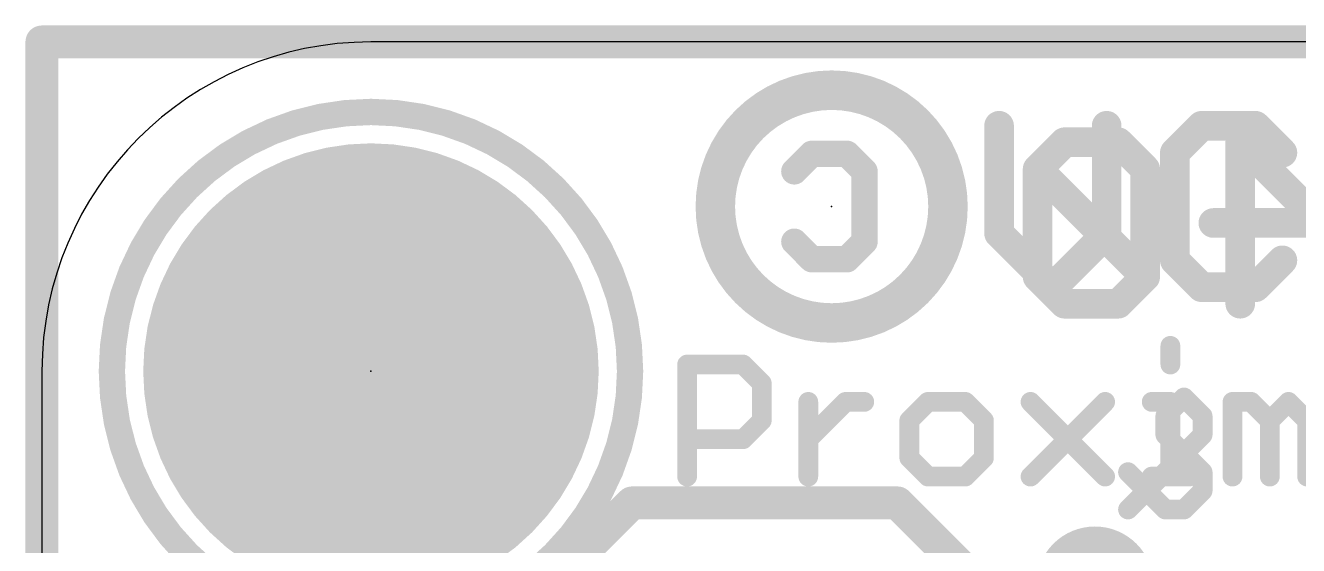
# Model space of a CAD drawing. Extents: x -0.1 to 25.5, y -0.1 to 17.9.
# Drawn here: x -0.13 to 9.7, y 13.9 to 17.91 of the extents above; entities that cross this region are included whole.
import ezdxf

# ---------------------------------------------------------------- set-up
doc = ezdxf.new("R2010")
doc.units = 0
for name, color, linetype in [('1', 12, 'CONTINUOUS'), ('16', 5, 'CONTINUOUS'), ('17', 110, 'CONTINUOUS'), ('18', 110, 'CONTINUOUS'), ('20', 53, 'CONTINUOUS'), ('21', 40, 'CONTINUOUS'), ('22', 6, 'CONTINUOUS'), ('23', 40, 'CONTINUOUS'), ('24', 6, 'CONTINUOUS')]:
    doc.layers.add(name, color=color, linetype=linetype)

# ---------------------------------------------------------------- blocks, each defined once
blk = doc.blocks.new('ROUNDP')
at = {"const_width": 0.5}
blk.add_lwpolyline([(0, -0.25, 1), (0, 0.25, 1), (0, -0.25)], format="xyb", dxfattribs=at)
blk = doc.blocks.new('ROUNDV')
at = {"const_width": 0.5}
blk.add_lwpolyline([(0, -0.25, 1), (0, 0.25, 1), (0, -0.25)], format="xyb", dxfattribs=at)

msp = doc.modelspace()

# ---------------------------------------------------------------- linework, layer by layer
at = {"layer": '1', "const_width": 0.254}
for points in [[(0, 17.78), (25.4, 17.78)], [(0, 0), (0, 17.78)], [(2.9197, 12.589), (4.5547, 14.224)], [(4.5547, 14.224), (6.604, 14.224)], [(6.604, 14.224), (7.178, 13.65)]]:
    msp.add_lwpolyline(points, dxfattribs=at)
at = {"layer": '1', "const_width": 0.127}
for points in [[(0, 17.8435, 1), (0, 17.7165)], [(0.0635, 17.78, 1), (-0.0635, 17.78)], [(4.5547, 14.2875, 1), (4.5547, 14.1605)], [(4.5996, 14.1791, 1), (4.5098, 14.2689)], [(6.6489, 14.2689, 1), (6.5591, 14.1791)], [(6.604, 14.1605, 1), (6.604, 14.2875)]]:
    msp.add_lwpolyline(points, format="xyb", dxfattribs=at)
at = {"layer": '16', "const_width": 0.254}
for points in [[(0, 17.78), (25.4, 17.78)], [(0, 0), (0, 17.78)]]:
    msp.add_lwpolyline(points, dxfattribs=at)
at = {"layer": '16', "const_width": 0.127}
for points in [[(0, 17.8435, 1), (0, 17.7165)], [(0.0635, 17.78, 1), (-0.0635, 17.78)]]:
    msp.add_lwpolyline(points, format="xyb", dxfattribs=at)
at = {"layer": '20'}
for p, q in [((22.86, 17.78), (2.54, 17.78)), ((0, 15.24), (0, 2.54))]:
    msp.add_line(p, q, dxfattribs=at)
msp.add_arc((2.54, 15.24), 2.54, 90, 180, dxfattribs=at)
at = {"layer": '21'}
for points, const_width in [([(2.54, 13.24, 1), (2.54, 17.24, 1), (2.54, 13.24)], 0.2032), ([(7.4454, 17.1334, 1), (7.3311, 17.1334)], 0.1143), ([(8.2759, 17.1334, 1), (8.1616, 17.1334)], 0.1143), ([(8.9524, 17.1905, 1), (8.9524, 17.0762)], 0.1143), ([(8.9928, 17.093, 1), (8.912, 17.1738)], 0.1143), ([(9.408, 17.1738, 1), (9.3272, 17.093)], 0.1143), ([(9.3676, 17.0762, 1), (9.3676, 17.1905)], 0.1143), ([(8.8019, 16.9258, 1), (8.6876, 16.9258)], 0.1143), ([(8.7044, 16.9662, 1), (8.7852, 16.8853)], 0.1143), ([(9.5348, 16.8853, 1), (9.6156, 16.9662)], 0.1143), ([(7.4287, 16.3433, 1), (7.3479, 16.2625)], 0.1143), ([(8.2591, 16.2625, 1), (8.1783, 16.3433)], 0.1143), ([(7.3311, 16.3029, 1), (7.4454, 16.3029)], 0.1143), ([(8.1616, 16.3029, 1), (8.2759, 16.3029)], 0.1143), ([(8.6876, 16.0953, 1), (8.8019, 16.0953)], 0.1143), ([(8.7852, 16.1357, 1), (8.7044, 16.0549)], 0.1143), ([(9.6156, 16.0549, 1), (9.5348, 16.1357)], 0.1143), ([(7.7631, 15.9281, 1), (7.8439, 15.8473)], 0.1143), ([(7.7631, 15.8473, 1), (7.8439, 15.9281)], 0.1143), ([(8.9524, 15.9449, 1), (8.9524, 15.8306)], 0.1143), ([(8.912, 15.8473, 1), (8.9928, 15.9281)], 0.1143), ([(9.3272, 15.9281, 1), (9.408, 15.8473)], 0.1143), ([(9.3676, 15.8306, 1), (9.3676, 15.9449)], 0.1143), ([(8.7485, 15.4356, 1), (8.6723, 15.4356)], 0.0762), ([(5.0183, 15.2915, 1), (4.9421, 15.2915)], 0.0762), ([(4.9802, 15.3296, 1), (4.9802, 15.2534)], 0.0762), ([(5.4393, 15.3185, 1), (5.3854, 15.2646)], 0.0762), ([(5.4124, 15.2534, 1), (5.4124, 15.3296)], 0.0762), ([(8.6723, 15.2915, 1), (8.7485, 15.2915)], 0.0762), ([(5.5945, 15.1475, 1), (5.5183, 15.1475)], 0.0762), ([(5.5295, 15.1205, 1), (5.5834, 15.1744)], 0.0762), ([(5.9538, 15.0034, 1), (5.8776, 15.0034)], 0.0762), ([(6.2038, 15.0415, 1), (6.2038, 14.9653)], 0.0762), ([(6.2308, 14.9765, 1), (6.1769, 15.0304)], 0.0762), ([(6.3479, 14.9653, 1), (6.3479, 15.0415)], 0.0762), ([(6.8394, 15.0415, 1), (6.8394, 14.9653)], 0.0762), ([(6.8663, 14.9765, 1), (6.8124, 15.0304)], 0.0762), ([(7.1544, 15.0304, 1), (7.1005, 14.9765)], 0.0762), ([(7.1275, 14.9653, 1), (7.1275, 15.0415)], 0.0762), ([(7.6578, 15.0304, 1), (7.6039, 14.9765)], 0.0762), ([(8.234, 14.9765, 1), (8.1801, 15.0304)], 0.0762), ([(8.5664, 15.0415, 1), (8.5664, 14.9653)], 0.0762), ([(8.7485, 15.0034, 1), (8.6723, 15.0034)], 0.0762), ([(8.7104, 14.9653, 1), (8.7104, 15.0415)], 0.0762), ([(9.2281, 15.0034, 1), (9.1519, 15.0034)], 0.0762), ([(9.19, 15.0415, 1), (9.19, 14.9653)], 0.0762), ([(9.361, 15.0304, 1), (9.3072, 14.9765)], 0.0762), ([(9.3341, 14.9653, 1), (9.3341, 15.0415)], 0.0762), ([(9.6491, 15.0304, 1), (9.5953, 14.9765)], 0.0762), ([(9.6491, 14.9765, 1), (9.5953, 15.0304)], 0.0762), ([(5.5183, 14.8594, 1), (5.5945, 14.8594)], 0.0762), ([(5.5834, 14.8324, 1), (5.5295, 14.8863)], 0.0762), ([(6.7334, 14.8594, 1), (6.6572, 14.8594)], 0.0762), ([(6.6684, 14.8863, 1), (6.7223, 14.8324)], 0.0762), ([(7.3096, 14.8594, 1), (7.2334, 14.8594)], 0.0762), ([(7.2446, 14.8324, 1), (7.2985, 14.8863)], 0.0762), ([(9.4512, 14.8863, 1), (9.5051, 14.8324)], 0.0762), ([(9.5163, 14.8594, 1), (9.4401, 14.8594)], 0.0762), ([(9.4512, 14.8324, 1), (9.5051, 14.8863)], 0.0762), ([(9.8044, 14.8594, 1), (9.7282, 14.8594)], 0.0762), ([(4.9802, 14.7534, 1), (4.9802, 14.6772)], 0.0762), ([(5.3854, 14.7423, 1), (5.4393, 14.6884)], 0.0762), ([(5.4124, 14.6772, 1), (5.4124, 14.7534)], 0.0762), ([(5.8888, 14.7423, 1), (5.9427, 14.6884)], 0.0762), ([(6.7223, 14.5982, 1), (6.6684, 14.5443)], 0.0762), ([(7.2985, 14.5443, 1), (7.2446, 14.5982)], 0.0762), ([(6.6572, 14.5713, 1), (6.7334, 14.5713)], 0.0762), ([(7.2334, 14.5713, 1), (7.3096, 14.5713)], 0.0762), ([(4.9421, 14.4272, 1), (5.0183, 14.4272)], 0.0762), ([(5.8776, 14.4272, 1), (5.9538, 14.4272)], 0.0762), ([(6.8394, 14.4653, 1), (6.8394, 14.3891)], 0.0762), ([(6.8124, 14.4003, 1), (6.8663, 14.4541)], 0.0762), ([(7.1005, 14.4541, 1), (7.1544, 14.4003)], 0.0762), ([(7.1275, 14.3891, 1), (7.1275, 14.4653)], 0.0762), ([(7.6039, 14.4541, 1), (7.6578, 14.4003)], 0.0762), ([(8.1801, 14.4003, 1), (8.234, 14.4541)], 0.0762), ([(8.5664, 14.4653, 1), (8.5664, 14.3891)], 0.0762), ([(8.6723, 14.4272, 1), (8.7485, 14.4272)], 0.0762), ([(8.8545, 14.3891, 1), (8.8545, 14.4653)], 0.0762), ([(9.1519, 14.4272, 1), (9.2281, 14.4272)], 0.0762), ([(9.4401, 14.4272, 1), (9.5163, 14.4272)], 0.0762), ([(9.7282, 14.4272, 1), (9.8044, 14.4272)], 0.0762)]:
    msp.add_lwpolyline(points, format="xyb", dxfattribs=dict(at, const_width=const_width))
for points, const_width in [([(7.3883, 17.1334), (7.3883, 16.3029)], 0.2286), ([(8.2187, 16.3029), (8.2187, 17.1334)], 0.2286), ([(8.9524, 17.1334), (8.7448, 16.9258)], 0.2286), ([(9.3676, 17.1334), (8.9524, 17.1334)], 0.2286), ([(9.5752, 16.9258), (9.3676, 17.1334)], 0.2286), ([(8.7448, 16.9258), (8.7448, 16.0953)], 0.2286), ([(7.3883, 16.3029), (7.8035, 15.8877)], 0.2286), ([(7.8035, 15.8877), (8.2187, 16.3029)], 0.2286), ([(8.7448, 16.0953), (8.9524, 15.8877)], 0.2286), ([(9.3676, 15.8877), (9.5752, 16.0953)], 0.2286), ([(8.9524, 15.8877), (9.3676, 15.8877)], 0.2286), ([(8.7104, 15.4356), (8.7104, 15.2915)], 0.1524), ([(4.9802, 14.4272), (4.9802, 15.2915)], 0.1524), ([(4.9802, 15.2915), (5.4124, 15.2915)], 0.1524), ([(5.4124, 15.2915), (5.5564, 15.1475)], 0.1524), ([(5.5564, 15.1475), (5.5564, 14.8594)], 0.1524), ([(5.9157, 14.4272), (5.9157, 15.0034)], 0.1524), ([(5.9157, 14.7153), (6.2038, 15.0034)], 0.1524), ([(6.2038, 15.0034), (6.3479, 15.0034)], 0.1524), ([(6.8394, 15.0034), (6.6953, 14.8594)], 0.1524), ([(7.1275, 15.0034), (6.8394, 15.0034)], 0.1524), ([(7.2715, 14.8594), (7.1275, 15.0034)], 0.1524), ([(7.6308, 15.0034), (8.2071, 14.4272)], 0.1524), ([(7.6308, 14.4272), (8.2071, 15.0034)], 0.1524), ([(8.5664, 15.0034), (8.7104, 15.0034)], 0.1524), ([(8.7104, 15.0034), (8.7104, 14.4272)], 0.1524), ([(9.19, 14.4272), (9.19, 15.0034)], 0.1524), ([(9.19, 15.0034), (9.3341, 15.0034)], 0.1524), ([(9.3341, 15.0034), (9.4782, 14.8594)], 0.1524), ([(9.4782, 14.8594), (9.6222, 15.0034)], 0.1524), ([(9.6222, 15.0034), (9.7663, 14.8594)], 0.1524), ([(5.5564, 14.8594), (5.4124, 14.7153)], 0.1524), ([(6.6953, 14.8594), (6.6953, 14.5713)], 0.1524), ([(7.2715, 14.5713), (7.2715, 14.8594)], 0.1524), ([(9.4782, 14.8594), (9.4782, 14.4272)], 0.1524), ([(9.7663, 14.8594), (9.7663, 14.4272)], 0.1524), ([(5.4124, 14.7153), (4.9802, 14.7153)], 0.1524), ([(6.6953, 14.5713), (6.8394, 14.4272)], 0.1524), ([(7.1275, 14.4272), (7.2715, 14.5713)], 0.1524), ([(6.8394, 14.4272), (7.1275, 14.4272)], 0.1524), ([(8.5664, 14.4272), (8.8545, 14.4272)], 0.1524)]:
    msp.add_lwpolyline(points, dxfattribs=dict(at, const_width=const_width))
at = {"layer": '22'}
for points, const_width in [([(6.096, 15.612, 1), (6.096, 17.408, 1), (6.096, 15.612)], 0.3048), ([(7.8934, 17.0635, 1), (7.8934, 16.9492)], 0.1143), ([(7.9338, 16.966, 1), (7.8529, 17.0468)], 0.1143), ([(8.349, 17.0468, 1), (8.2682, 16.966)], 0.1143), ([(8.3086, 16.9492, 1), (8.3086, 17.0635)], 0.1143), ([(9.307, 17.0064, 1), (9.1927, 17.0064)], 0.1143), ([(9.2903, 17.0468, 1), (9.2095, 16.966)], 0.1143), ([(5.9433, 16.9679, 1), (5.9433, 16.8663)], 0.1016), ([(5.9792, 16.8812, 1), (5.9073, 16.953)], 0.1016), ([(6.2503, 16.953, 1), (6.1785, 16.8812)], 0.1016), ([(6.2144, 16.8663, 1), (6.2144, 16.9679)], 0.1016), ([(7.7429, 16.7988, 1), (7.6286, 16.7988)], 0.1143), ([(7.7262, 16.8392, 1), (7.6453, 16.7583)], 0.1143), ([(8.5733, 16.7988, 1), (8.459, 16.7988)], 0.1143), ([(5.7718, 16.8174, 1), (5.8436, 16.7456)], 0.1016), ([(6.4008, 16.7815, 1), (6.2992, 16.7815)], 0.1016), ([(6.3141, 16.7456, 1), (6.3859, 16.8174)], 0.1016), ([(7.6453, 16.8392, 1), (7.7262, 16.7583)], 0.1143), ([(8.4758, 16.7583, 1), (8.5566, 16.8392)], 0.1143), ([(9.0423, 16.4407, 1), (9.0423, 16.3264)], 0.1143), ([(5.8436, 16.2751, 1), (5.7718, 16.2033)], 0.1016), ([(6.3859, 16.2033, 1), (6.3141, 16.2751)], 0.1016), ([(6.2992, 16.2392, 1), (6.4008, 16.2392)], 0.1016), ([(5.9433, 16.1544, 1), (5.9433, 16.0528)], 0.1016), ([(5.9073, 16.0677, 1), (5.9792, 16.1395)], 0.1016), ([(6.1785, 16.1395, 1), (6.2503, 16.0677)], 0.1016), ([(6.2144, 16.0528, 1), (6.2144, 16.1544)], 0.1016), ([(7.7262, 16.0087, 1), (7.6453, 15.9279)], 0.1143), ([(7.6286, 15.9683, 1), (7.7429, 15.9683)], 0.1143), ([(8.459, 15.9683, 1), (8.5733, 15.9683)], 0.1143), ([(8.5566, 15.9279, 1), (8.4758, 16.0087)], 0.1143), ([(8.4758, 15.9279, 1), (8.5566, 16.0087)], 0.1143), ([(7.8934, 15.8178, 1), (7.8934, 15.7035)], 0.1143), ([(7.8529, 15.7203, 1), (7.9338, 15.8011)], 0.1143), ([(8.2682, 15.8011, 1), (8.349, 15.7203)], 0.1143), ([(8.3086, 15.7035, 1), (8.3086, 15.8178)], 0.1143), ([(9.1927, 15.7607, 1), (9.307, 15.7607)], 0.1143), ([(8.8426, 15.0645, 1), (8.7887, 15.0106)], 0.0762), ([(8.8426, 15.0106, 1), (8.7887, 15.0645)], 0.0762), ([(8.6446, 14.9204, 1), (8.6985, 14.8665)], 0.0762), ([(8.7097, 14.8935, 1), (8.6335, 14.8935)], 0.0762), ([(8.9978, 14.8935, 1), (8.9216, 14.8935)], 0.0762), ([(8.9328, 14.8665, 1), (8.9866, 14.9204)], 0.0762), ([(8.6985, 14.7764, 1), (8.6446, 14.7225)], 0.0762), ([(8.6335, 14.7494, 1), (8.7097, 14.7494)], 0.0762), ([(8.9216, 14.7494, 1), (8.9978, 14.7494)], 0.0762), ([(8.9866, 14.7225, 1), (8.9328, 14.7764)], 0.0762), ([(8.4104, 14.4883, 1), (8.3565, 14.4344)], 0.0762), ([(8.9978, 14.4613, 1), (8.9216, 14.4613)], 0.0762), ([(8.9328, 14.4344, 1), (8.9866, 14.4883)], 0.0762), ([(8.9216, 14.3173, 1), (8.9978, 14.3173)], 0.0762), ([(8.9866, 14.2903, 1), (8.9328, 14.3442)], 0.0762), ([(8.6716, 14.2113, 1), (8.6716, 14.1351)], 0.0762), ([(8.8156, 14.1351, 1), (8.8156, 14.2113)], 0.0762), ([(8.3565, 14.2001, 1), (8.4104, 14.1463)], 0.0762), ([(8.6446, 14.1463, 1), (8.6985, 14.2001)], 0.0762), ([(8.7887, 14.2001, 1), (8.8426, 14.1463)], 0.0762)]:
    msp.add_lwpolyline(points, format="xyb", dxfattribs=dict(at, const_width=const_width))
for points, const_width in [([(7.8934, 17.0064), (7.6858, 16.7988)], 0.2286), ([(8.3086, 17.0064), (7.8934, 17.0064)], 0.2286), ([(8.5162, 16.7988), (8.3086, 17.0064)], 0.2286), ([(9.2499, 15.7607), (9.2499, 17.0064)], 0.2286), ([(9.2499, 17.0064), (9.8727, 16.3835)], 0.2286), ([(5.8077, 16.7815), (5.9433, 16.9171)], 0.2032), ([(5.9433, 16.9171), (6.2144, 16.9171)], 0.2032), ([(6.2144, 16.9171), (6.35, 16.7815)], 0.2032), ([(7.6858, 16.7988), (7.6858, 15.9683)], 0.2286), ([(8.5162, 15.9683), (7.6858, 16.7988)], 0.2286), ([(8.5162, 15.9683), (8.5162, 16.7988)], 0.2286), ([(6.35, 16.7815), (6.35, 16.2392)], 0.2032), ([(9.8727, 16.3835), (9.0423, 16.3835)], 0.2286), ([(5.9433, 16.1036), (5.8077, 16.2392)], 0.2032), ([(6.35, 16.2392), (6.2144, 16.1036)], 0.2032), ([(6.2144, 16.1036), (5.9433, 16.1036)], 0.2032), ([(7.6858, 15.9683), (7.8934, 15.7607)], 0.2286), ([(8.3086, 15.7607), (8.5162, 15.9683)], 0.2286), ([(7.8934, 15.7607), (8.3086, 15.7607)], 0.2286), ([(8.6716, 14.8935), (8.8156, 15.0375)], 0.1524), ([(8.8156, 15.0375), (8.9597, 14.8935)], 0.1524), ([(8.6716, 14.7494), (8.6716, 14.8935)], 0.1524), ([(8.9597, 14.8935), (8.9597, 14.7494)], 0.1524), ([(8.9597, 14.7494), (8.3835, 14.1732)], 0.1524), ([(8.9597, 14.4613), (8.6716, 14.7494)], 0.1524), ([(8.3835, 14.4613), (8.6716, 14.1732)], 0.1524), ([(8.9597, 14.3173), (8.9597, 14.4613)], 0.1524), ([(8.8156, 14.1732), (8.9597, 14.3173)], 0.1524), ([(8.6716, 14.1732), (8.8156, 14.1732)], 0.1524)]:
    msp.add_lwpolyline(points, dxfattribs=dict(at, const_width=const_width))
at = {"layer": '23'}
msp.add_point((2.54, 15.24), dxfattribs=at)
at = {"layer": '24'}
msp.add_point((6.096, 16.51), dxfattribs=at)

# ---------------------------------------------------------------- block references
at = {"layer": '17', "xscale": 3.516, "yscale": 3.516}
msp.add_blockref('ROUNDP', (2.54, 15.24), dxfattribs=at)
msp.add_blockref('ROUNDP', (2.54, 15.24), dxfattribs=at)
at = {"layer": '18', "xscale": 0.9064, "yscale": 0.9064}
msp.add_blockref('ROUNDV', (8.128, 13.589), dxfattribs=at)
msp.add_blockref('ROUNDV', (8.128, 13.589), dxfattribs=at)

doc.saveas('drawing.dxf')
